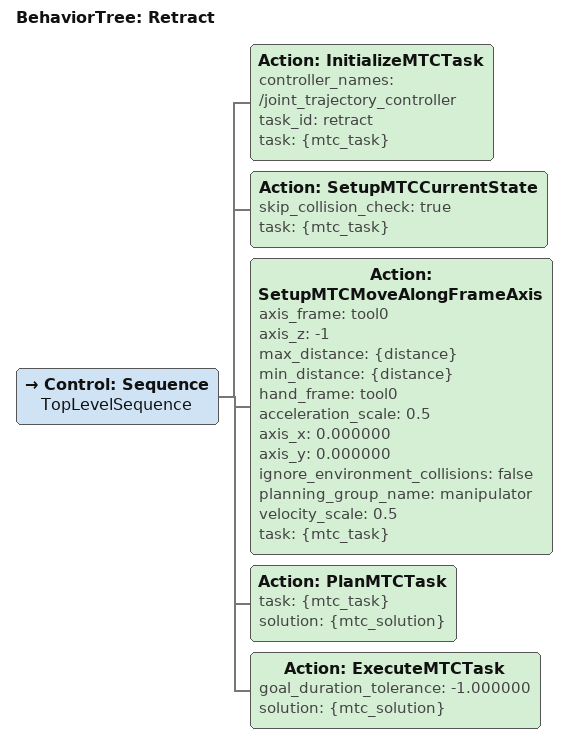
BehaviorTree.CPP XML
<?xml version="1.0" encoding="utf-8" ?>
<root BTCPP_format="4" main_tree_to_execute="Retract">
  <BehaviorTree ID="Retract" distance="0.1">
    <Control ID="Sequence" name="TopLevelSequence">
      <Action
        ID="InitializeMTCTask"
        controller_names="/joint_trajectory_controller"
        task_id="retract"
        task="{mtc_task}"
      />
      <Action
        ID="SetupMTCCurrentState"
        skip_collision_check="true"
        task="{mtc_task}"
      />
      <Action
        ID="SetupMTCMoveAlongFrameAxis"
        axis_frame="tool0"
        axis_z="-1"
        max_distance="{distance}"
        min_distance="{distance}"
        hand_frame="tool0"
        acceleration_scale="0.5"
        axis_x="0.000000"
        axis_y="0.000000"
        ignore_environment_collisions="false"
        planning_group_name="manipulator"
        velocity_scale="0.5"
        task="{mtc_task}"
      />
      <Action ID="PlanMTCTask" task="{mtc_task}" solution="{mtc_solution}" />
      <Action
        ID="ExecuteMTCTask"
        goal_duration_tolerance="-1.000000"
        solution="{mtc_solution}"
      />
    </Control>
  </BehaviorTree>
</root>
